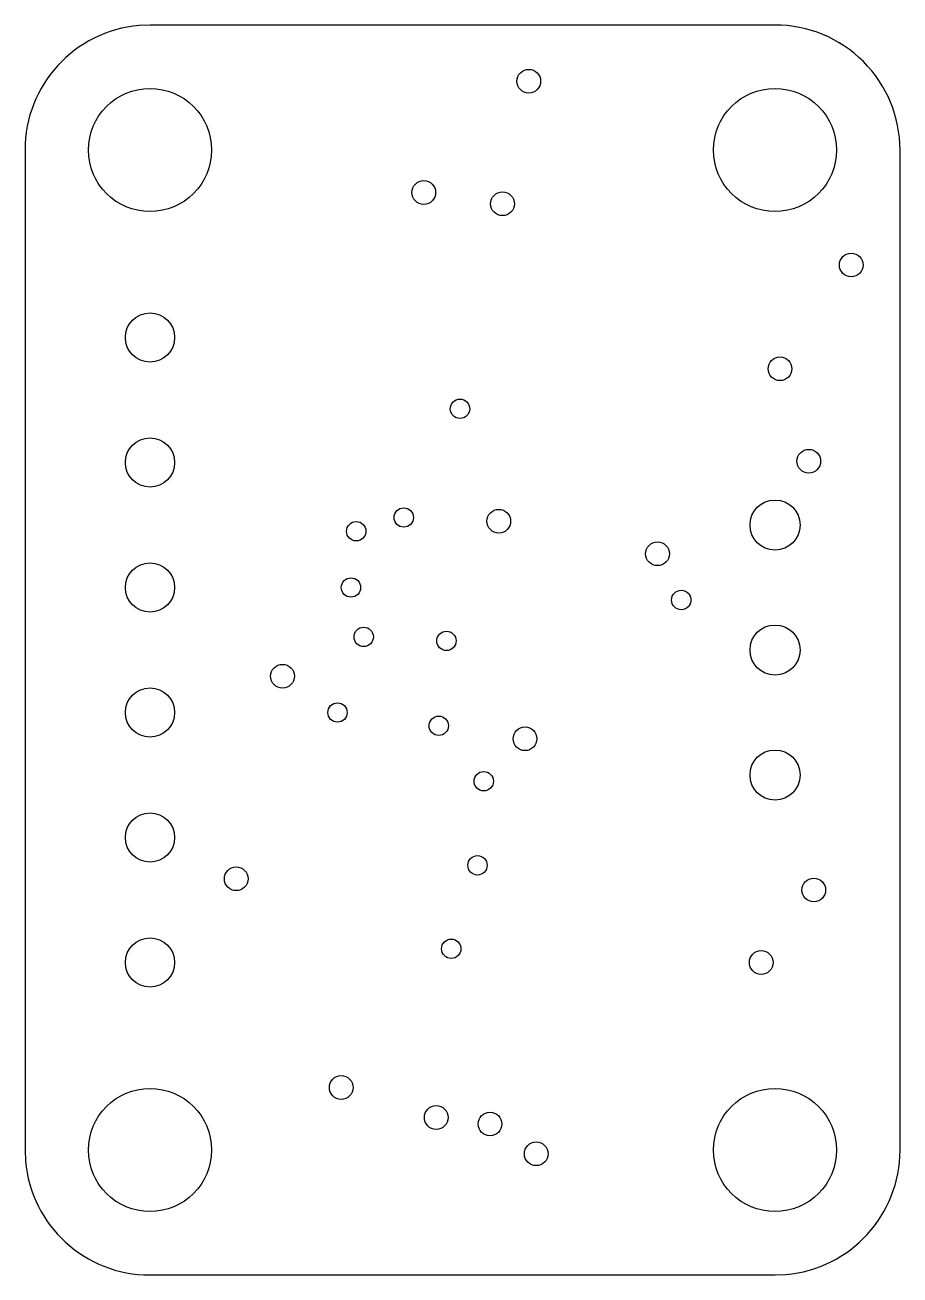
# Model space of a CAD drawing. Header units: millimetres. Extents: x -17.8 to 0, y -25.4 to 0.
import ezdxf

# ---------------------------------------------------------------- set-up
doc = ezdxf.new("R2010")
doc.units = ezdxf.units.MM
doc.layers.get('0').update_dxf_attribs({"linetype": 'CONTINUOUS'})

msp = doc.modelspace()

# ---------------------------------------------------------------- linework, layer by layer
msp.add_lwpolyline([(0, -22.86), (0, -2.54, 0.414214), (-2.54, 0), (-15.24, 0), (-15.4614, -0.00967, 0.388879), (-17.78, -2.54), (-17.78, -22.86), (-17.7703, -23.0814, 0.388879), (-15.24, -25.4), (-2.54, -25.4), (-2.31862, -25.3903, 0.388879)], format="xyb", close=True)
msp.add_lwpolyline([(0, -22.86), (0, -2.54, 0.414214), (-2.54, 0), (-15.24, 0), (-15.4614, -0.00967, 0.388879), (-17.78, -2.54), (-17.78, -22.86), (-17.7703, -23.0814, 0.388879), (-15.24, -25.4), (-2.54, -25.4), (-2.31862, -25.3903, 0.388879)], format="xyb", close=True)
for centre, radius in [((-7.5438, -1.143), 0.2413), ((-7.5438, -1.143), 0.2413), ((-15.24, -2.54), 1.25), ((-15.24, -2.54), 1.25), ((-2.54, -2.54), 1.25), ((-2.54, -2.54), 1.25), ((-9.6774, -3.4036), 0.2413), ((-9.6774, -3.4036), 0.2413), ((-8.0772, -3.6322), 0.2413), ((-8.0772, -3.6322), 0.2413), ((-0.9906, -4.8768), 0.2413), ((-0.9906, -4.8768), 0.2413), ((-15.24, -6.35), 0.5), ((-15.24, -6.35), 0.5), ((-2.4384, -6.985), 0.2413), ((-2.4384, -6.985), 0.2413), ((-8.9408, -7.7978), 0.19685), ((-8.9408, -7.7978), 0.19685), ((-15.24, -8.89), 0.5), ((-15.24, -8.89), 0.5), ((-1.8542, -8.8646), 0.2413), ((-1.8542, -8.8646), 0.2413), ((-2.54, -10.16), 0.508), ((-2.54, -10.16), 0.508), ((-10.0838, -10.0076), 0.19685), ((-10.0838, -10.0076), 0.19685), ((-8.1534, -10.0838), 0.2413), ((-8.1534, -10.0838), 0.2413), ((-11.049, -10.287), 0.19685), ((-11.049, -10.287), 0.19685), ((-4.9276, -10.7442), 0.2413), ((-4.9276, -10.7442), 0.2413), ((-15.24, -11.43), 0.5), ((-15.24, -11.43), 0.5), ((-11.1563, -11.43), 0.19685), ((-11.1563, -11.43), 0.19685), ((-4.445, -11.684), 0.19685), ((-4.445, -11.684), 0.19685), ((-2.54, -12.7), 0.508), ((-2.54, -12.7), 0.508), ((-10.8978, -12.4333), 0.19685), ((-10.8978, -12.4333), 0.19685), ((-9.21625, -12.5143), 0.19685), ((-9.21625, -12.5143), 0.19685), ((-12.5476, -13.2334), 0.2413), ((-12.5476, -13.2334), 0.2413), ((-15.24, -13.97), 0.5), ((-15.24, -13.97), 0.5), ((-11.43, -13.97), 0.19685), ((-11.43, -13.97), 0.19685), ((-9.37194, -14.2402), 0.19685), ((-9.37194, -14.2402), 0.19685), ((-7.62, -14.5034), 0.2413), ((-7.62, -14.5034), 0.2413), ((-2.54, -15.24), 0.508), ((-2.54, -15.24), 0.508), ((-8.4582, -15.367), 0.19685), ((-8.4582, -15.367), 0.19685), ((-15.24, -16.51), 0.5), ((-15.24, -16.51), 0.5), ((-8.5852, -17.0752), 0.19685), ((-8.5852, -17.0752), 0.19685), ((-13.4874, -17.3482), 0.2413), ((-13.4874, -17.3482), 0.2413), ((-1.7526, -17.5768), 0.2413), ((-1.7526, -17.5768), 0.2413), ((-15.24, -19.05), 0.5), ((-15.24, -19.05), 0.5), ((-9.1186, -18.7706), 0.19685), ((-9.1186, -18.7706), 0.19685), ((-2.8194, -19.05), 0.2413), ((-2.8194, -19.05), 0.2413), ((-11.3538, -21.59), 0.2413), ((-11.3538, -21.59), 0.2413), ((-15.24, -22.86), 1.25), ((-15.24, -22.86), 1.25), ((-2.54, -22.86), 1.25), ((-2.54, -22.86), 1.25), ((-9.4234, -22.1996), 0.2413), ((-9.4234, -22.1996), 0.2413), ((-8.3312, -22.3314), 0.2413), ((-8.3312, -22.3314), 0.2413), ((-7.3914, -22.9362), 0.2413), ((-7.3914, -22.9362), 0.2413)]:
    msp.add_circle(centre, radius)

doc.saveas('drawing.dxf')
